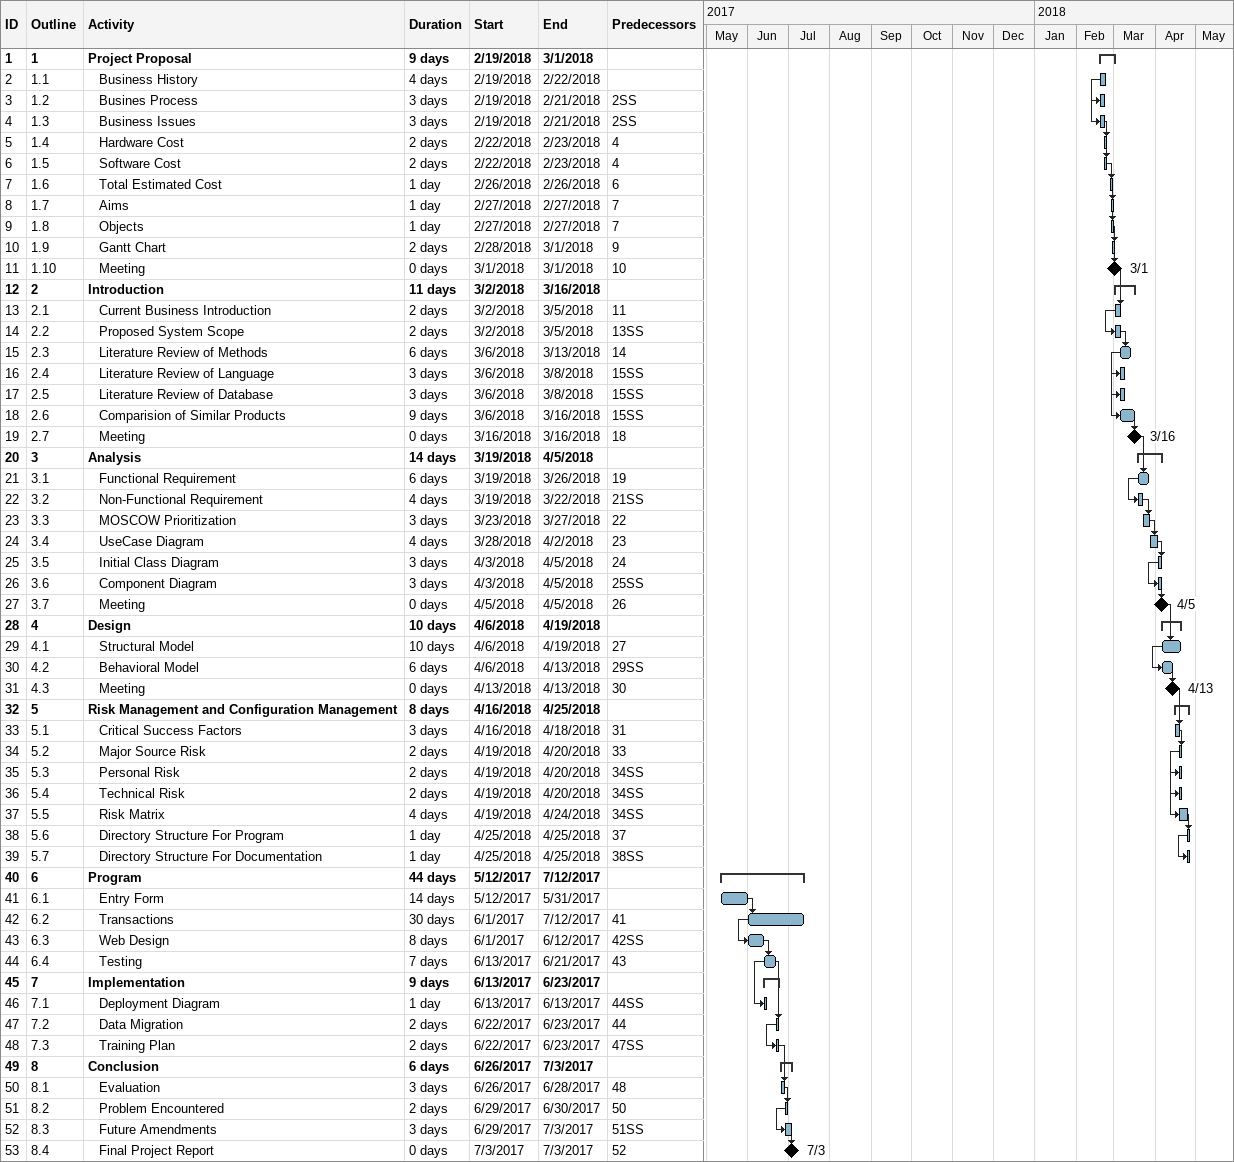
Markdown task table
| ID | WBS | Task | Duration | Start | Finish | Predecessors |
|---|---|---|---|---|---|---|
| 1 | 1 | **Project Proposal** | 9d | 2018-02-19 | 2018-03-01 |  |
| 2 | 1.1 | Business History | 4d | 2018-02-19 | 2018-02-22 |  |
| 3 | 1.2 | Busines Process | 3d | 2018-02-19 | 2018-02-21 | 2SS |
| 4 | 1.3 | Business Issues | 3d | 2018-02-19 | 2018-02-21 | 2SS |
| 5 | 1.4 | Hardware Cost | 2d | 2018-02-22 | 2018-02-23 | 4 |
| 6 | 1.5 | Software Cost | 2d | 2018-02-22 | 2018-02-23 | 4 |
| 7 | 1.6 | Total Estimated Cost | 1d | 2018-02-26 | 2018-02-26 | 6 |
| 8 | 1.7 | Aims | 1d | 2018-02-27 | 2018-02-27 | 7 |
| 9 | 1.8 | Objects | 1d | 2018-02-27 | 2018-02-27 | 7 |
| 10 | 1.9 | Gantt Chart | 2d | 2018-02-28 | 2018-03-01 | 9 |
| 11 | 1.10 | Meeting | 0d | 2018-03-01 | 2018-03-01 | 10 |
| 12 | 2 | **Introduction** | 11d | 2018-03-02 | 2018-03-16 |  |
| 13 | 2.1 | Current Business Introduction | 2d | 2018-03-02 | 2018-03-05 | 11 |
| 14 | 2.2 | Proposed System Scope | 2d | 2018-03-02 | 2018-03-05 | 13SS |
| 15 | 2.3 | Literature Review of Methods | 6d | 2018-03-06 | 2018-03-13 | 14 |
| 16 | 2.4 | Literature Review of Language | 3d | 2018-03-06 | 2018-03-08 | 15SS |
| 17 | 2.5 | Literature Review of Database | 3d | 2018-03-06 | 2018-03-08 | 15SS |
| 18 | 2.6 | Comparision of Similar Products | 9d | 2018-03-06 | 2018-03-16 | 15SS |
| 19 | 2.7 | Meeting | 0d | 2018-03-16 | 2018-03-16 | 18 |
| 20 | 3 | **Analysis** | 14d | 2018-03-19 | 2018-04-05 |  |
| 21 | 3.1 | Functional Requirement | 6d | 2018-03-19 | 2018-03-26 | 19 |
| 22 | 3.2 | Non-Functional Requirement | 4d | 2018-03-19 | 2018-03-22 | 21SS |
| 23 | 3.3 | MOSCOW Prioritization | 3d | 2018-03-23 | 2018-03-27 | 22 |
| 24 | 3.4 | UseCase Diagram | 4d | 2018-03-28 | 2018-04-02 | 23 |
| 25 | 3.5 | Initial Class Diagram | 3d | 2018-04-03 | 2018-04-05 | 24 |
| 26 | 3.6 | Component Diagram | 3d | 2018-04-03 | 2018-04-05 | 25SS |
| 27 | 3.7 | Meeting | 0d | 2018-04-05 | 2018-04-05 | 26 |
| 28 | 4 | **Design** | 10d | 2018-04-06 | 2018-04-19 |  |
| 29 | 4.1 | Structural Model | 10d | 2018-04-06 | 2018-04-19 | 27 |
| 30 | 4.2 | Behavioral Model | 6d | 2018-04-06 | 2018-04-13 | 29SS |
| 31 | 4.3 | Meeting | 0d | 2018-04-13 | 2018-04-13 | 30 |
| 32 | 5 | **Risk Management and Configuration Management** | 8d | 2018-04-16 | 2018-04-25 |  |
| 33 | 5.1 | Critical Success Factors | 3d | 2018-04-16 | 2018-04-18 | 31 |
| 34 | 5.2 | Major Source Risk | 2d | 2018-04-19 | 2018-04-20 | 33 |
| 35 | 5.3 | Personal Risk | 2d | 2018-04-19 | 2018-04-20 | 34SS |
| 36 | 5.4 | Technical Risk | 2d | 2018-04-19 | 2018-04-20 | 34SS |
| 37 | 5.5 | Risk Matrix | 4d | 2018-04-19 | 2018-04-24 | 34SS |
| 38 | 5.6 | Directory Structure For Program | 1d | 2018-04-25 | 2018-04-25 | 37 |
| 39 | 5.7 | Directory Structure For Documentation | 1d | 2018-04-25 | 2018-04-25 | 38SS |
| 40 | 6 | **Program** | 44d | 2017-05-12 | 2017-07-12 |  |
| 41 | 6.1 | Entry Form | 14d | 2017-05-12 | 2017-05-31 |  |
| 42 | 6.2 | Transactions | 30d | 2017-06-01 | 2017-07-12 | 41 |
| 43 | 6.3 | Web Design | 8d | 2017-06-01 | 2017-06-12 | 42SS |
| 44 | 6.4 | Testing | 7d | 2017-06-13 | 2017-06-21 | 43 |
| 45 | 7 | **Implementation** | 9d | 2017-06-13 | 2017-06-23 |  |
| 46 | 7.1 | Deployment Diagram | 1d | 2017-06-13 | 2017-06-13 | 44SS |
| 47 | 7.2 | Data Migration | 2d | 2017-06-22 | 2017-06-23 | 44 |
| 48 | 7.3 | Training Plan | 2d | 2017-06-22 | 2017-06-23 | 47SS |
| 49 | 8 | **Conclusion** | 6d | 2017-06-26 | 2017-07-03 |  |
| 50 | 8.1 | Evaluation | 3d | 2017-06-26 | 2017-06-28 | 48 |
| 51 | 8.2 | Problem Encountered | 2d | 2017-06-29 | 2017-06-30 | 50 |
| 52 | 8.3 | Future Amendments | 3d | 2017-06-29 | 2017-07-03 | 51SS |
| 53 | 8.4 | Final Project Report | 0d | 2017-07-03 | 2017-07-03 | 52 |
